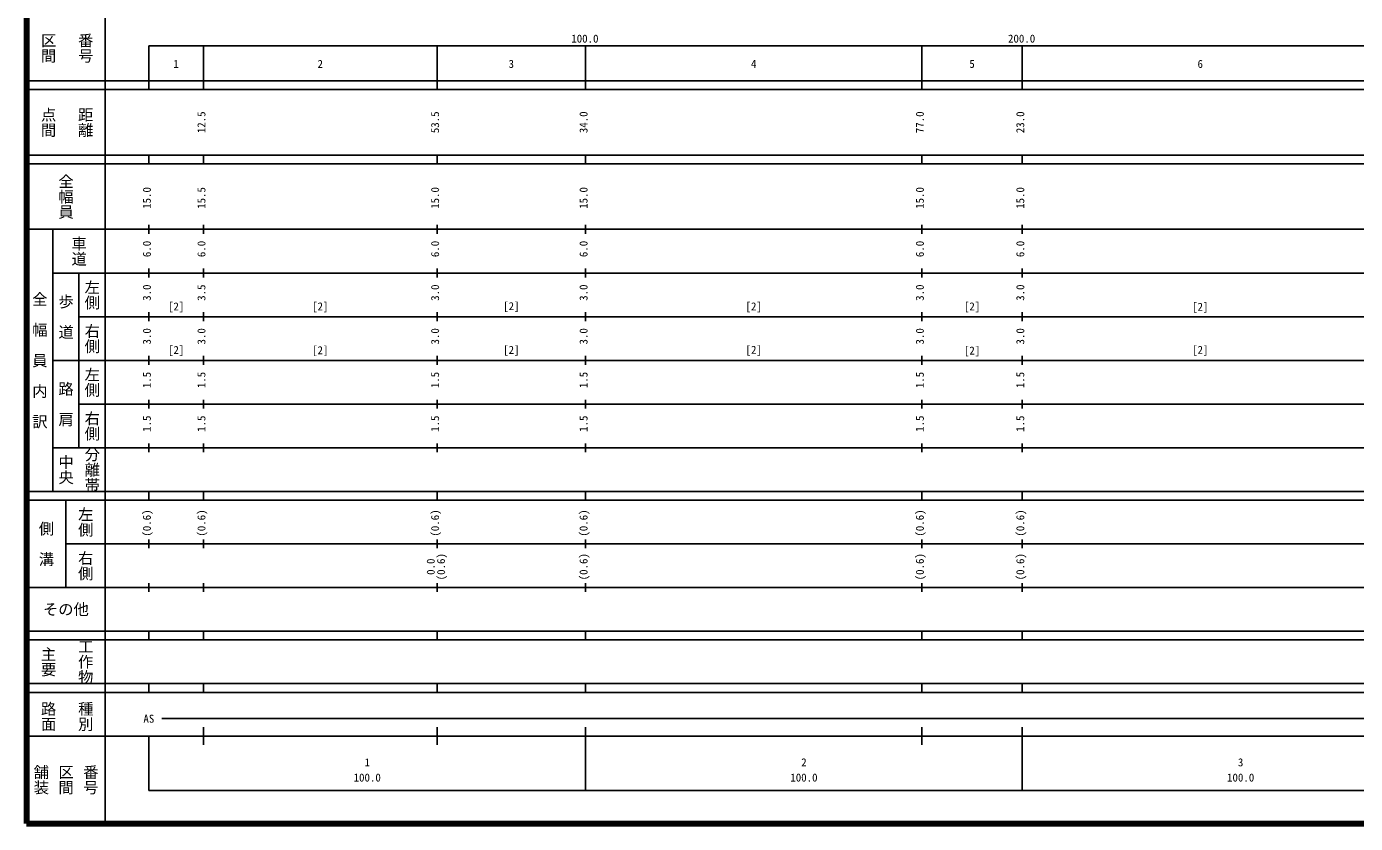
# Model space of a CAD drawing. Units: millimetres on the paper, enlarged 1000 times. Extents: x 40000 to 680000, y 20000 to 380000.
# Drawn here: x 40000 to 344281, y 20000 to 202409 of the extents above; entities that cross this region are included whole.
import ezdxf
from ezdxf.enums import TextEntityAlignment as Align

# ---------------------------------------------------------------- set-up
doc = ezdxf.new("R2010")
doc.units = ezdxf.units.MM
doc.header["$LTSCALE"] = 1000
doc.layers.add('M-TTL', color=2, linetype='Continuous', lineweight=140)
doc.layers.add('M-TTL-BAND', color=7, linetype='Continuous', lineweight=25)
doc.styles.add('@ＭＳ ゴシック', font='')
doc.styles.add('ＭＳ ゴシック', font='')
doc.styles.get('@ＭＳ ゴシック').set_extended_font_data('@MS Gothic')
doc.styles.get('ＭＳ ゴシック').set_extended_font_data('MS Gothic')

msp = doc.modelspace()

# ---------------------------------------------------------------- linework, layer by layer
at = {"layer": 'M-TTL'}
for p, q in [((40000, 380000), (40000, 20000)), ((40000, 20000), (680000, 20000))]:
    msp.add_line(p, q, dxfattribs=at)
at = {"layer": 'M-TTL-BAND'}
for p, q in [((58000, 370000), (58000, 20000)), ((68000, 198000), (579000, 198000)), ((68000, 198000), (68000, 188000)), ((80500, 188000), (80500, 198000)), ((134000, 188000), (134000, 198000)), ((168000, 188000), (168000, 198000)), ((245000, 188000), (245000, 198000)), ((268000, 188000), (268000, 198000)), ((40000, 190000), (579000, 190000)), ((40000, 188000), (579000, 188000)), ((40000, 173000), (579000, 173000)), ((40000, 171000), (579000, 171000)), ((68000, 171000), (68000, 173000)), ((80500, 171000), (80500, 173000)), ((134000, 171000), (134000, 173000)), ((168000, 171000), (168000, 173000)), ((245000, 171000), (245000, 173000)), ((268000, 171000), (268000, 173000)), ((40000, 156000), (579000, 156000)), ((46000, 96000), (46000, 156000)), ((68000, 155000), (68000, 157000)), ((80500, 155000), (80500, 157000)), ((134000, 155000), (134000, 157000)), ((168000, 155000), (168000, 157000)), ((245000, 155000), (245000, 157000)), ((268000, 155000), (268000, 157000)), ((68000, 145000), (68000, 147000)), ((80500, 145000), (80500, 147000)), ((134000, 145000), (134000, 147000)), ((168000, 145000), (168000, 147000)), ((245000, 145000), (245000, 147000)), ((268000, 145000), (268000, 147000)), ((46000, 146000), (579000, 146000)), ((52000, 146000), (52000, 106000)), ((68000, 135000), (68000, 137000)), ((80500, 135000), (80500, 137000)), ((134000, 135000), (134000, 137000)), ((168000, 135000), (168000, 137000)), ((245000, 135000), (245000, 137000)), ((268000, 135000), (268000, 137000)), ((52000, 136000), (579000, 136000)), ((46000, 126000), (579000, 126000)), ((68000, 125000), (68000, 127000)), ((80500, 125000), (80500, 127000)), ((134000, 125000), (134000, 127000)), ((168000, 125000), (168000, 127000)), ((245000, 125000), (245000, 127000)), ((268000, 125000), (268000, 127000)), ((52000, 116000), (579000, 116000)), ((68000, 115000), (68000, 117000)), ((80500, 115000), (80500, 117000)), ((134000, 115000), (134000, 117000)), ((168000, 115000), (168000, 117000)), ((245000, 115000), (245000, 117000)), ((268000, 115000), (268000, 117000)), ((68000, 105000), (68000, 107000)), ((80500, 105000), (80500, 107000)), ((134000, 105000), (134000, 107000)), ((168000, 105000), (168000, 107000)), ((245000, 105000), (245000, 107000)), ((268000, 105000), (268000, 107000)), ((46000, 106000), (579000, 106000)), ((40000, 96000), (579000, 96000)), ((68000, 94000), (68000, 96000)), ((80500, 94000), (80500, 96000)), ((134000, 94000), (134000, 96000)), ((168000, 94000), (168000, 96000)), ((245000, 94000), (245000, 96000)), ((268000, 94000), (268000, 96000)), ((40000, 94000), (579000, 94000)), ((49000, 94000), (49000, 74000)), ((49000, 84000), (579000, 84000)), ((68000, 83000), (68000, 85000)), ((80500, 83000), (80500, 85000)), ((134000, 83000), (134000, 85000)), ((168000, 83000), (168000, 85000)), ((245000, 83000), (245000, 85000)), ((268000, 83000), (268000, 85000)), ((40000, 74000), (579000, 74000)), ((68000, 73000), (68000, 75000)), ((80500, 73000), (80500, 75000)), ((134000, 73000), (134000, 75000)), ((168000, 73000), (168000, 75000)), ((245000, 73000), (245000, 75000)), ((268000, 73000), (268000, 75000)), ((40000, 64000), (579000, 64000)), ((68000, 62000), (68000, 64000)), ((80500, 62000), (80500, 64000)), ((134000, 62000), (134000, 64000)), ((168000, 62000), (168000, 64000)), ((245000, 62000), (245000, 64000)), ((268000, 62000), (268000, 64000)), ((40000, 62000), (579000, 62000)), ((40000, 52000), (579000, 52000)), ((68000, 50000), (68000, 52000)), ((80500, 50000), (80500, 52000)), ((134000, 50000), (134000, 52000)), ((168000, 50000), (168000, 52000)), ((245000, 50000), (245000, 52000)), ((268000, 50000), (268000, 52000)), ((40000, 50000), (579000, 50000)), ((71000, 44000), (565000, 44000)), ((40000, 40000), (579000, 40000)), ((68000, 40000), (68000, 27500)), ((80500, 38000), (80500, 42000)), ((134000, 38000), (134000, 42000)), ((168000, 27500), (168000, 42000)), ((245000, 38000), (245000, 42000)), ((268000, 27500), (268000, 42000)), ((68000, 27500), (579000, 27500))]:
    msp.add_line(p, q, dxfattribs=at)

# ---------------------------------------------------------------- texts
at = {"layer": 'M-TTL-BAND', "style": '@ＭＳ ゴシック'}
for s, p in [('区間', (45000, 197500)), ('番号', (53500, 197500)), ('点間', (45000, 180500)), ('距離', (53500, 180500)), ('全幅員', (49000, 163500)), ('車道', (52000, 151000)), ('左側', (55000, 141000)), ('全\u3000幅\u3000員\u3000内\u3000訳', (43000, 126000)), ('歩\u3000道', (49000, 136000)), ('右側', (55000, 131000)), ('左側', (55000, 121000)), ('路\u3000肩', (49000, 116000)), ('右側', (55000, 111000)), ('中央', (49000, 101000)), ('分離帯', (55000, 101000)), ('左側', (53500, 89000)), ('側\u3000溝', (44500, 84000)), ('右側', (53500, 79000)), ('工作物', (53500, 57000)), ('主要', (45000, 57000)), ('路面', (45000, 44500)), ('種別', (53500, 44500)), ('舗装', (43333, 30000)), ('区間', (49000, 30000)), ('番号', (54667, 30000))]:
    msp.add_text(s, height=2566, rotation=270, dxfattribs=at).set_placement(p, align=Align.MIDDLE_CENTER)
at = {"layer": 'M-TTL-BAND', "style": 'ＭＳ ゴシック'}
for s, p in [('100.0', (167844, 198195)), ('200.0', (267844, 198195)), ('2', (107250, 192405)), ('3', (151000, 192405)), ('6', (308750, 192405)), ('1', (74250, 192405)), ('4', (206500, 192405)), ('5', (256500, 192405)), ('[2]', (74250, 136877)), ('[2]', (107250, 136894)), ('[2]', (151000, 136943)), ('[2]', (206500, 136895)), ('[2]', (256500, 136892)), ('[2]', (308750, 136811)), ('[2]', (74250, 126914)), ('[2]', (107250, 126859)), ('[2]', (151000, 126940)), ('[2]', (206500, 126949)), ('[2]', (256500, 126787)), ('[2]', (308750, 126949)), ('AS', (68000, 42500)), ('1', (118000, 32523)), ('2', (218000, 32523)), ('3', (318000, 32523)), ('100.0', (118000, 29033)), ('100.0', (218000, 29033)), ('100.0', (318000, 29033))]:
    msp.add_text(s, height=1833, dxfattribs=at).set_placement(p, align=Align.BOTTOM_CENTER)
for s, p in [('12.5', (81500, 180500)), ('53.5', (135000, 180500)), ('34.0', (169000, 180500)), ('77.0', (246000, 180500)), ('23.0', (269000, 180500)), ('15.0', (69000, 163174)), ('15.5', (81500, 163174)), ('15.0', (135000, 163174)), ('15.0', (169000, 163174)), ('15.0', (246000, 163174)), ('15.0', (269000, 163174)), ('6.0', (69000, 151500)), ('6.0', (81500, 151500)), ('6.0', (135000, 151500)), ('6.0', (169000, 151500)), ('6.0', (246000, 151500)), ('6.0', (269000, 151500)), ('3.0', (69000, 141500)), ('3.5', (81500, 141500)), ('3.0', (135000, 141500)), ('3.0', (169000, 141500)), ('3.0', (246000, 141500)), ('3.0', (269000, 141500)), ('3.0', (69000, 131500)), ('3.0', (81500, 131500)), ('3.0', (135000, 131500)), ('3.0', (169000, 131500)), ('3.0', (246000, 131500)), ('3.0', (269000, 131500)), ('1.5', (69000, 121500)), ('1.5', (81500, 121500)), ('1.5', (135000, 121500)), ('1.5', (169000, 121500)), ('1.5', (246000, 121500)), ('1.5', (269000, 121500)), ('1.5', (69000, 111500)), ('1.5', (81500, 111500)), ('1.5', (135000, 111500)), ('1.5', (169000, 111500)), ('1.5', (246000, 111500)), ('1.5', (269000, 111500)), ('(0.6)', (69000, 88764)), ('(0.6)', (81500, 88764)), ('(0.6)', (135000, 88764)), ('(0.6)', (169000, 88764)), ('(0.6)', (246000, 88764)), ('(0.6)', (269000, 88764)), ('0.0', (134000, 78764)), ('(0.6)', (136370, 78764)), ('(0.6)', (169000, 78764)), ('(0.6)', (246000, 78764)), ('(0.6)', (269000, 78764))]:
    msp.add_text(s, height=1833, rotation=90, dxfattribs=at).set_placement(p, align=Align.BOTTOM_CENTER)
msp.add_text('その他', height=2566, dxfattribs=at).set_placement((49000, 69000), align=Align.MIDDLE_CENTER)

doc.saveas('drawing.dxf')
